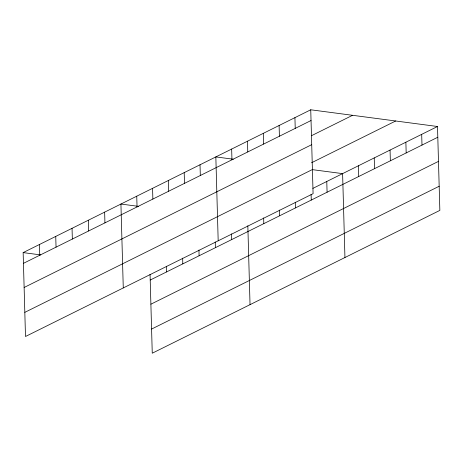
<?xml version="1.0" encoding="UTF-8"?>
<svg xmlns="http://www.w3.org/2000/svg" width="463" height="463" viewBox="0 0 463 463"><rect width="100%" height="100%" fill="white"/><g stroke="black" fill="none" stroke-linecap="round" stroke-linejoin="round"><path stroke-width="0.69" d="M310.742 109.789L313.086 193.684L25.494 336.497L23.15 252.601L310.742 109.789L437.506 126.503L439.85 210.399L152.258 353.211L150.053 274.327M23.451 263.337L311.043 120.519M311.449 135.723L352.575 115.304M24.122 287.482L311.721 144.664M311.524 162.773L395.674 120.988M24.817 312.357L312.415 169.539M312.861 188.395L437.506 126.503M150.209 280.051L437.807 137.233M150.886 304.197L438.478 161.379M151.58 329.071L439.173 186.253M233.271 159.214L215.839 156.916L218.183 240.812M312.623 169.678L342.603 173.631L344.941 257.526M138.362 206.342L120.93 204.044L123.274 287.94M23.15 252.601L40.582 254.899M421.689 134.357L421.99 145.093M405.872 142.21L406.173 152.946M390.054 150.064L390.355 160.8M374.237 157.924L374.538 168.654M358.42 165.777L358.715 176.507M326.78 181.484L327.081 192.22M311.107 194.35L311.263 200.074M294.925 117.643L295.226 128.378M295.284 202.204L295.446 207.928M279.108 125.496L279.409 136.232M279.467 210.057L279.629 215.787M263.291 133.35L263.592 144.086M263.65 217.917L263.812 223.641M247.474 141.203L247.774 151.939M247.832 225.77L250.037 304.654M231.656 149.063L231.957 159.793M231.535 233.861L231.697 239.585M215.237 241.952L215.399 247.682M200.022 164.77L200.323 175.506M198.945 250.049L199.102 255.773M184.205 172.624L184.506 183.36M182.648 258.14L182.804 263.864M168.387 180.477L168.688 191.213M166.35 266.231L166.506 271.96M152.57 188.337L152.865 199.067M136.753 196.19L137.048 206.926M104.638 212.135L104.933 222.871M88.34 220.232L88.636 230.962M72.043 228.323L72.344 239.058M55.745 236.414L56.046 247.149M39.448 244.51L39.749 255.24"/></g></svg>
